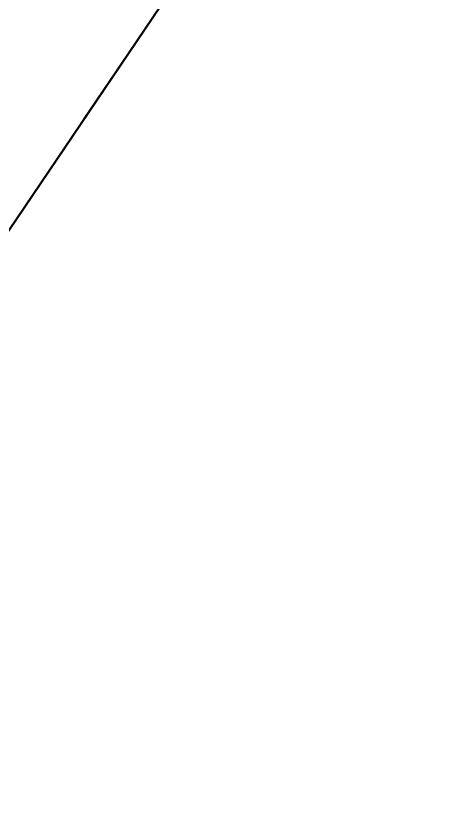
# Model space of a CAD drawing. Header units: metres. Extents: x 2681481 to 2682537, y 1228589 to 1229401.
# Drawn here: x 2681845.83 to 2681849.79, y 1228897.03 to 1228904.32 of the extents above; entities that cross this region are included whole.
import ezdxf

# ---------------------------------------------------------------- set-up
doc = ezdxf.new("R2010")
doc.units = ezdxf.units.M
doc.linetypes.add('DASHED', pattern=[0.75, 0.5, -0.25])
for name, color, linetype, lineweight in [('AV_01234_Gartenanlage', 253, 'DASHED', 18), ('AV_01251_Geschlossener_Wald', 253, 'DASHED', 18), ('AV_01611_Parzelle', 253, 'Continuous', 40), ('AV_01631_Selbständiges_Recht', 253, 'DASHED', 40)]:
    doc.layers.add(name, color=color, linetype=linetype, lineweight=lineweight)

msp = doc.modelspace()

# ---------------------------------------------------------------- linework, layer by layer
at = {"layer": 'AV_01234_Gartenanlage'}
msp.add_line((2681853.529, 1228913.831), (2681844.352, 1228900.259), dxfattribs=at)
at = {"layer": 'AV_01251_Geschlossener_Wald'}
msp.add_lwpolyline([(2681816.842, 1228893.632), (2681817.53, 1228892.564, 0.002035), (2681818.866, 1228890.509), (2681824.371, 1228897.403), (2681832.849, 1228890.863), (2681834.507, 1228889.521), (2681834.654, 1228889.402), (2681844.352, 1228900.259), (2681853.529, 1228913.831), (2681864.529, 1228930.181), (2681864.529, 1228930.181), (2681866.507, 1228936.15), (2681866.935, 1228937.4, -0.033904), (2681852.364, 1228934.896), (2681840.526, 1228933.009, 0.04501), (2681835.546, 1228931.913, 0.044654), (2681830.842, 1228929.945, 0.036786), (2681827.282, 1228927.714), (2681820.925, 1228920.65), (2681810.413, 1228908.547)], format="xyb", dxfattribs=at)
at = {"layer": 'AV_01611_Parzelle', "linetype": 'Continuous'}
for points in [[(2681870.631, 1228886.072), (2681882.489, 1228889.203), (2681877.757, 1228913.946), (2681873.167, 1228937.965), (2681866.507, 1228936.15), (2681864.529, 1228930.181), (2681853.529, 1228913.831), (2681844.352, 1228900.259), (2681831.451, 1228885.815), (2681831.97, 1228879.839), (2681841.422, 1228880.394), (2681851.404, 1228880.985), (2681870.631, 1228886.072)], [(2681819.762, 1228885.195), (2681831.451, 1228885.815), (2681844.352, 1228900.259), (2681853.529, 1228913.831), (2681831.276, 1228930.969), (2681813.885, 1228912.801), (2681810.17, 1228905.952), (2681811.507, 1228900.691), (2681815.638, 1228897.111), (2681819.762, 1228885.195)]]:
    msp.add_lwpolyline(points, close=True, dxfattribs=at)
at = {"layer": 'AV_01631_Selbständiges_Recht', "ltscale": 5}
msp.add_lwpolyline([(2681844.352, 1228900.259), (2681853.529, 1228913.831), (2681831.276, 1228930.969), (2681813.885, 1228912.801), (2681810.17, 1228905.952), (2681811.507, 1228900.691), (2681815.638, 1228897.111), (2681819.762, 1228885.195), (2681831.451, 1228885.815), (2681844.352, 1228900.259)], dxfattribs=at)

doc.saveas('drawing.dxf')
